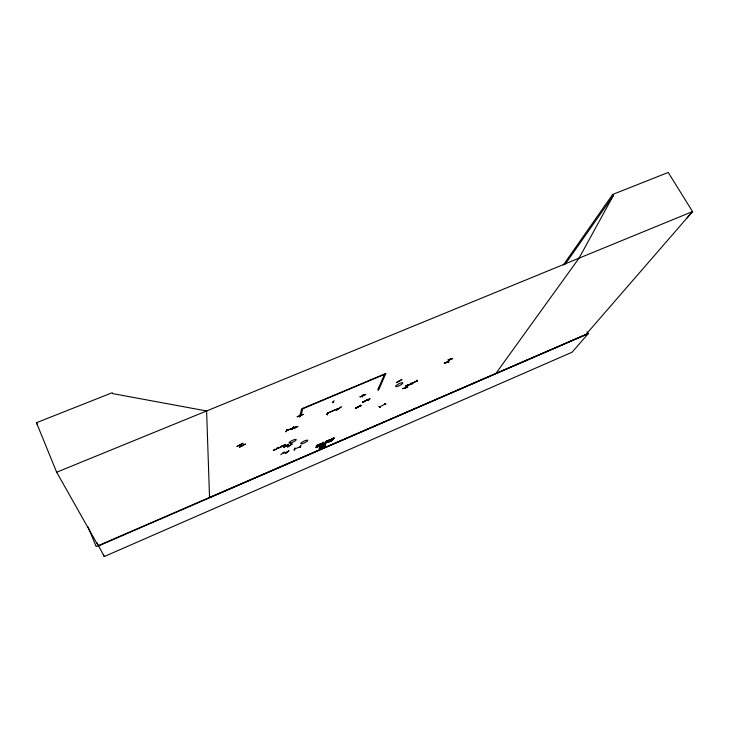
<?xml version="1.0" encoding="UTF-8"?>
<svg xmlns="http://www.w3.org/2000/svg" width="729" height="729" viewBox="0 0 729 729"><rect width="100%" height="100%" fill="white"/><g stroke="black" fill="none" stroke-linecap="round" stroke-linejoin="round"><path stroke-width="1.09" d="M300.33 415.685L300.895 415.503M277.485 448.371L277.968 447.724L276.182 449.119L277.567 447.971M281.403 446.43L279.863 447.387L281.686 446.777C282.05 444.635 279.644 447.843 280.556 446.74M302.845 408.34L301.113 415.448L299.911 415.977L301.596 408.86L385.851 373.458L379.144 388.867L378.005 389.341L384.475 374.405M294.853 428.543L295.09 426.693M295.774 427.294L295.263 427.513M299.583 416.97L300.111 414.919M300.375 414.737L299.838 416.806M402.8 388.703L407.839 387.072L402.855 388.703M294.17 450.003L295.017 448.135L294.179 449.966M294.944 448.107L294.407 449.857M327.203 413.288L328.023 413.015M300.931 445.592L300.384 447.378M319.858 444.344L320.368 443.733L318.628 445.045L319.894 444.234M325.025 446.075L325.59 444.216L325.025 446.075L319.247 448.572L319.785 446.731M326.829 414.108L327.348 413.89L326.829 414.099M327.713 412.833L327.339 414.801M328.014 412.769L327.33 414.792L327.686 412.906M329.153 441.756L329.736 440.945L329.043 441.993L329.508 441.601M399.556 381.094L399.146 381.158M282.56 446.075L284.146 445.237M355.479 408.021L361.265 405.524L355.497 408.067M362.413 396.831L363.215 394.626M362.249 396.895L363.224 394.653M357.93 406.809L358.622 406.472M368.382 399.802L367.498 400.166M365.758 394.462L359.853 396.95L365.739 394.389M448.727 361.921L444.426 362.996M444.353 362.996L448.736 361.976M378.242 390.07L379.226 387.928L378.096 390.088M303.3 414.327L297.049 416.824L303.246 414.409M291.882 428.944L297.933 426.429L291.901 428.807M285.923 431.714L287.372 429.399L285.914 431.768M286.169 431.604L287.272 429.39M292.293 429.235L293.696 426.902M293.45 426.984L292.229 429.308L293.714 426.93M331.704 439.113L333.244 438.211L331.349 439.396L332.798 438.712M446.585 362.413L450.349 359.315M286.643 445.793L286.078 445.966L289.887 445.437M579.036 258.148L613.344 195.582L612.661 194.452L668.229 172.463L692.55 211.574L686.718 218.354M283.763 445.638L282.542 446.166L284.155 445.392M405.269 387.874L407.967 385.213M563.289 265.046L612.661 194.452M565.267 264.08L613.344 195.582M495.829 373.54L579.291 257.802M408.158 385.149L405.442 387.855M378.952 406.472L380.201 407.42L379.053 406.472M410.609 383.363L411.931 384.338L410.937 383.235M587.1 331.768L588.203 333.691L572.074 352.207L104.256 556.537L96.921 542.64M288.338 444.353L283.909 447.396M283.854 447.351L288.201 444.408M450.285 359.379L446.795 362.349M405.67 385.823L410.682 384.192M405.698 385.832L410.7 384.219M284.21 451.907L280.783 454.659M416.997 380.875L411.448 383.809M240.014 444.954L242.347 445.629M242.547 445.519L240.269 444.818M300.202 415.785L300.767 415.539M333.271 401.834L332.634 402.171L333.326 401.797M448.18 359.743L452.49 358.65M286.825 430.484L292.821 428.142M288.985 450.75L285.303 453.556L288.739 450.814M292.794 428.142L286.862 430.538M294.817 448.955L300.284 446.704M384.548 404.303L385.04 404.048M385.067 404.094L379.654 406.891L380.155 406.645M341.3 406.91L336.443 410.19L341.154 406.964M360.727 405.215L355.916 408.404L360.582 405.215M292.056 443.934L287.764 446.95M287.563 446.986L292.229 443.934M396.33 382.616L401.989 379.49L396.458 382.698M406.782 386.033L412.295 383.026L406.818 386.078M411.53 383.773L416.97 380.802M237.025 446.458L243.067 443.259L237.107 446.43M239.513 447.105L245.536 443.997L239.641 447.178M323.375 442.977L322.036 443.369L323.567 442.412M317.425 446.677L318.026 446.175L316.176 446.804L315.903 447.67L317.425 446.686M416.815 380.064L417.507 381.276M384.803 403.419L385.896 404.358M323.403 442.886L322.409 443.132L323.53 442.503M289.541 445.465L289.896 445.419M338.712 408.404L337.964 408.796M280.556 446.64L281.421 446.339M316.395 447.159L317.634 446.358L316.313 447.406L317.379 446.85L316.823 446.968M319.821 446.804L325.626 444.289M319.211 448.499L324.988 446.002M585.879 334.565L96.137 546.54L88.127 527.021M98.315 546.03L588.203 333.691M284.902 445.31L285.622 445L284.884 445.41M363.033 401.934L364.464 401.451L362.395 402.663L362.832 401.579L362.851 402.362L364.026 401.615L363.306 401.816M368.646 399.683L367.544 400.057M369.029 399.519L369.731 399.219L368.974 399.638M302.745 408.759L385.65 373.904M334.028 400.595L332.962 402.827M206.599 410.7L209.533 497.615L585.952 334.483L692.55 211.574L206.617 410.974L112.64 393.596L112.257 392.712L36.45 422.711L56.662 472.219L206.708 410.928M277.512 448.262L276.501 448.59L277.549 448.071M339.213 408.477L338.949 408.659M444.216 363.115L448.936 361.803M448.153 359.734L452.7 358.559M282.515 453.329L287.071 452.126M331.75 440.489L333.244 439.423L331.713 440.589M316.814 445.692L318.3 444.626L316.787 445.793M321.052 443.925L321.835 443.569L321.088 443.824M333.809 438.411L334.593 438.056L333.846 438.32M323.567 443.843L325.07 442.959L323.53 443.952M384.52 403.502L385.623 404.449M300.64 445.665L300.075 447.415M410.627 383.345L411.612 384.493M56.662 472.219L98.187 545.711M36.45 422.711L37.525 424.697M103.39 554.45L104.256 556.537M327.622 440.89L328.788 440.289L327.622 440.89M321.234 444.9L322.965 443.906L321.234 444.9M325.444 441.829L327.175 440.826L325.444 441.829M319.102 445.82L321.024 444.918L319.102 445.82M365.193 400.914L366.459 400.267L365.193 400.914M327.248 441.045L329.171 440.152L327.248 441.045M273.366 450.449L275.854 449.383L274.815 449.829L274.551 449.192L273.366 450.449M278.514 447.497L278.378 448.189L278.514 447.497M279.626 447.542L278.788 447.925L279.626 447.542M284.173 445.109L282.159 446.321L284.173 445.109M284.602 445.082L284.456 445.774L285.75 444.408L284.62 445.027M364.792 401.087L366.842 400.057L364.792 401.087M328.014 412.924L337.91 408.705L328.014 412.924M316.605 445.355L316.313 446.276L316.605 445.355M318.473 445.811L318.181 446.722L318.473 445.811M320.878 443.514L320.66 444.18L320.878 443.514M323.585 442.339L323.284 443.268L323.585 442.339M323.302 443.724L322.993 444.644L323.302 443.724M330.219 440.908L329.991 441.555L331.303 440.27L330.219 440.908M331.103 440.835L330.41 441.209L331.103 440.835M331.567 440.152L331.239 441.072L331.567 440.152M333.663 437.992L333.417 438.667L333.663 437.992M367.398 399.638L367.061 400.449L367.398 399.638M368.828 399.237L368.5 400.03L370.022 398.526L368.828 399.237M320.642 445.155L319.475 445.756L320.642 445.155M326.966 442.266L326.045 443.104L326.82 442.202L328.515 441.473L328.825 441.902L326.966 442.266M330.319 439.569L329.162 440.507L330.201 439.487L331.094 439.669L330.319 439.569M322.573 446.175L322.163 446.449L322.573 446.175M302.234 443.688A3.891 0.866 -25.7 0 0 307.766 440.48A3.891 0.866 -25.7 0 0 302.772 441.792A3.891 0.866 -25.7 0 0 302.234 443.688M290.598 443.013A3.982 0.911 -25.5 0 0 296.238 439.733A3.982 0.911 -25.5 0 0 291.071 441.072A3.982 0.911 -25.5 0 0 290.598 443.013M397.651 386.343A4.019 0.929 -27.1 0 0 402.791 382.871A4.019 0.929 -27.1 0 0 397.159 384.784A4.019 0.929 -27.1 0 0 397.651 386.343"/></g></svg>
